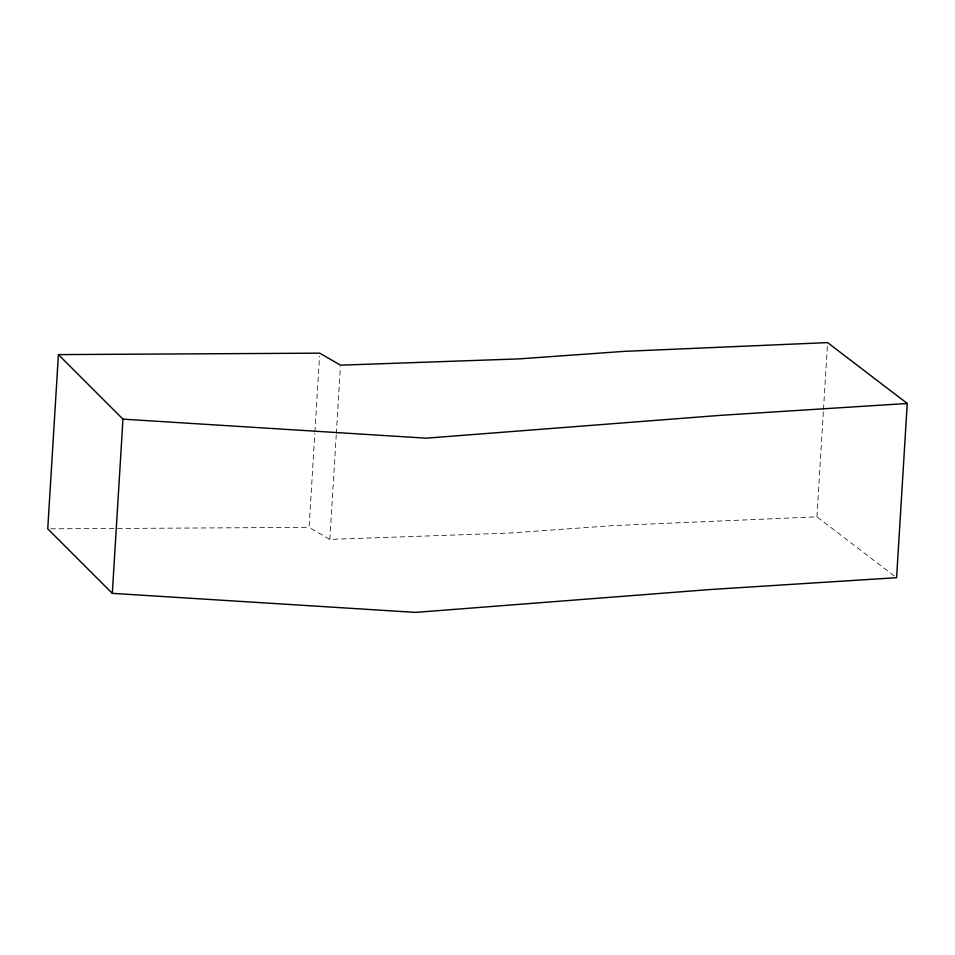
<?xml version="1.0" encoding="UTF-8"?>
<svg xmlns="http://www.w3.org/2000/svg" width="955" height="955" viewBox="0 0 955 955"><rect width="100%" height="100%" fill="white"/><g stroke="black" fill="none" stroke-linecap="round" stroke-linejoin="round"><path stroke-width="0.72" stroke-dasharray="4.78 3.58" d="M894.25 575.901L816.931 516.822L613.576 525.584L508.036 533.129L329.857 539.396L309.074 527.375L314.816 433.558M314.899 432.078L319.555 356.131M329.857 539.396L336.232 435.17M336.315 433.677L340.422 366.672M816.931 516.822L823.389 411.092M823.485 409.611L827.4 345.579M50.722 528.819L309.074 527.375"/><path stroke-width="1.43" d="M58.41 354.615L47.75 528.831L112.308 593.353L415.544 612.394L709.684 589.569L896.59 577.691L907.25 403.476L827.579 342.606L624.236 351.368L518.684 358.913L340.505 365.18L319.734 353.159L58.41 354.615L122.968 419.138L426.193 438.178L720.333 415.353L907.25 403.476M112.308 593.353L122.968 419.138"/></g></svg>
